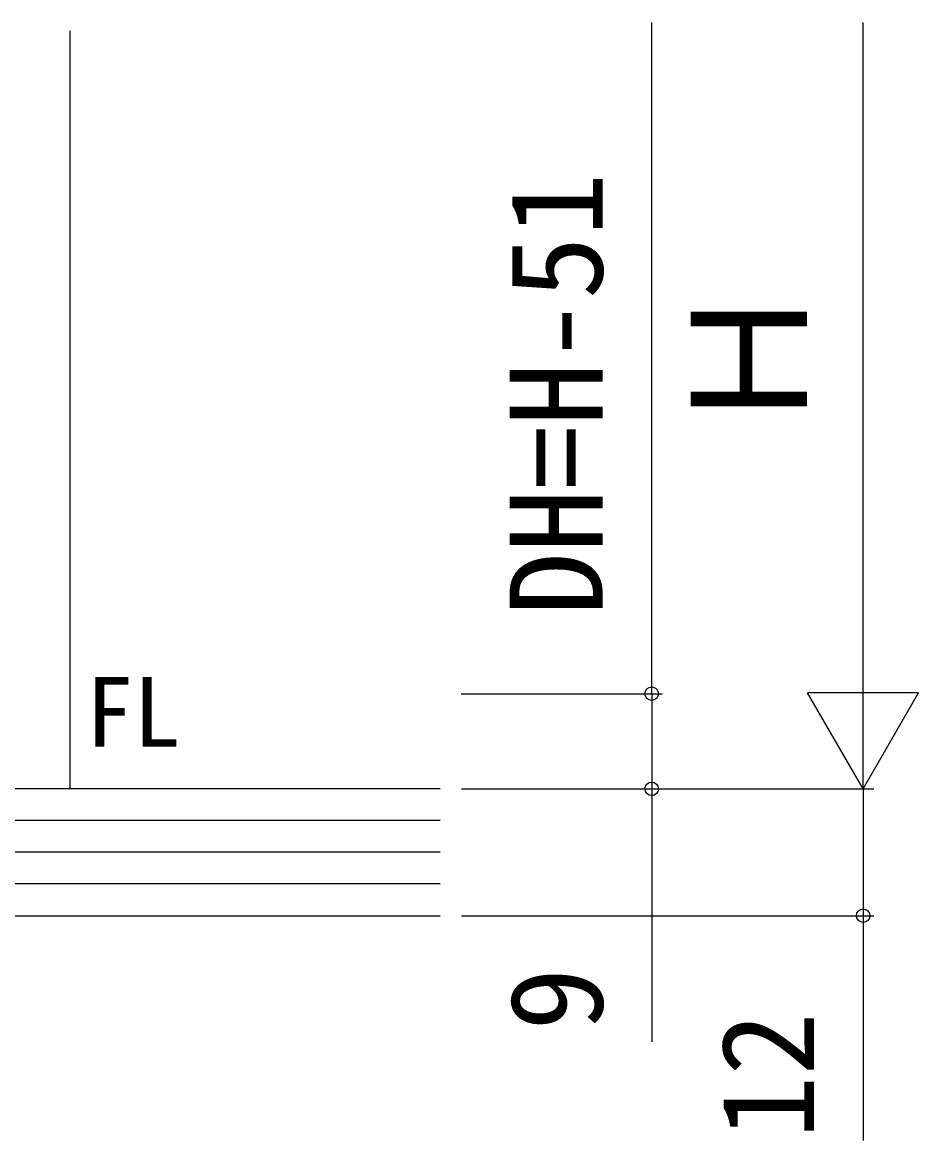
# Model space of a CAD drawing. Units: millimetres, scale not verified. Extents: x -525 to 525, y -783 to 779.
# Drawn here: x -249.7 to -164.9, y -593.4 to -487.6 of the extents above; entities that cross this region are included whole.
import ezdxf
from ezdxf.enums import TextEntityAlignment as Align

# ---------------------------------------------------------------- set-up
doc = ezdxf.new("R2010")
doc.units = ezdxf.units.MM
doc.header["$LTSCALE"] = 4
for name, color, linetype in [('0-2_USER1', 3, 'Continuous'), ('0-4_YKK_12', 2, 'Continuous'), ('0-7_YKK_D', 6, 'Continuous'), ('0-9_YSS_K', 3, 'Continuous')]:
    doc.layers.add(name, color=color, linetype=linetype)
doc.styles.add('ＭＳ ゴシック', font='')
doc.styles.get('ＭＳ ゴシック').set_extended_font_data('MS Gothic')

msp = doc.modelspace()

# ---------------------------------------------------------------- linework, layer by layer
at = {"layer": '0-4_YKK_12'}
msp.add_line((-245.131, -560.126), (-245.131, -488.426), dxfattribs=at)
at = {"layer": '0-7_YKK_D'}
for p, q in [((-190.131, -551.126), (-190.131, -487.626)), ((-170.131, -549.626), (-170.131, -487.626)), ((-170.131, -560.126), (-170.131, -541.94)), ((-170.131, -560.126), (-175.381, -551.033)), ((-164.881, -551.033), (-175.381, -551.033)), ((-170.131, -560.126), (-164.881, -551.033)), ((-208.147, -551.126), (-189.131, -551.126)), ((-208.147, -551.126), (-189.131, -551.126)), ((-208.131, -560.126), (-169.131, -560.126)), ((-208.131, -560.126), (-169.131, -560.126)), ((-208.131, -560.126), (-189.131, -560.126)), ((-208.131, -572.126), (-169.131, -572.126))]:
    msp.add_line(p, q, dxfattribs=at)
for points in [[(-190.131, -551.126), (-190.131, -560.126), (-190.131, -584.063)], [(-170.131, -560.126), (-170.131, -572.126), (-170.131, -593.403)]]:
    msp.add_lwpolyline(points, dxfattribs=at)
for centre in [(-190.131, -551.126), (-190.131, -551.126), (-190.131, -560.126), (-170.131, -572.126)]:
    msp.add_circle(centre, 0.637, dxfattribs=at)
at = {"layer": '0-9_YSS_K'}
for p, q in [((-210.131, -560.126), (-438.631, -560.126)), ((-210.131, -563.126), (-438.631, -563.126)), ((-210.131, -566.126), (-438.631, -566.126)), ((-210.131, -569.126), (-438.631, -569.126)), ((-260.332, -572.126), (-210.131, -572.126))]:
    msp.add_line(p, q, dxfattribs=at)

# ---------------------------------------------------------------- texts
at = {"layer": '0-2_USER1', "style": 'ＭＳ ゴシック'}
msp.add_text('FL', height=6.598, dxfattribs=at).set_placement((-243.654, -558.126), align=Align.BOTTOM_LEFT)
at = {"layer": '0-7_YKK_D', "style": 'ＭＳ ゴシック'}
for s, height, p in [('DH=H-51', 8.798, (-192.131, -543.756)), ('Ｈ', 11, (-172.131, -526.978)), ('9', 8.798, (-192.131, -583.017)), ('12', 8.798, (-172.131, -593.244))]:
    msp.add_text(s, height=height, rotation=90, dxfattribs=at).set_placement(p, align=Align.BOTTOM_LEFT)

doc.saveas('drawing.dxf')
